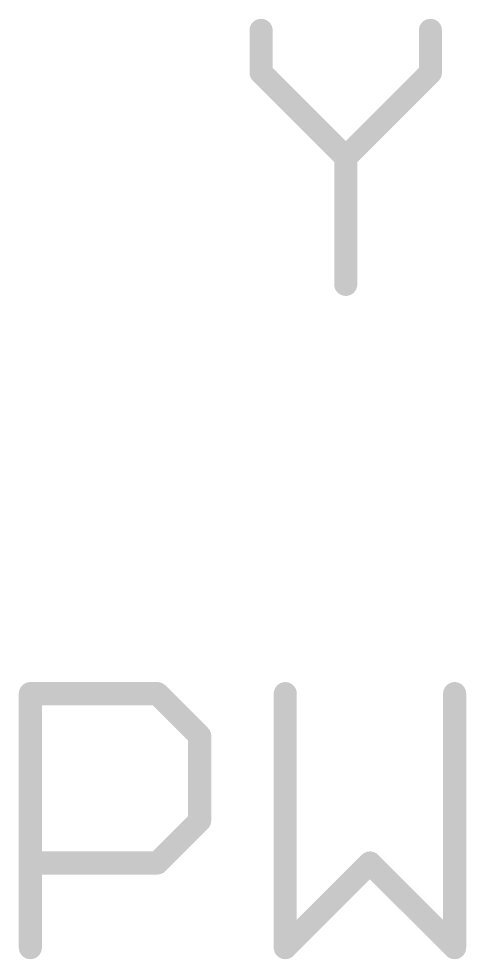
# Model space of a CAD drawing. Extents: x -25 to 82, y -12 to 21.
# Drawn here: x -1.905 to -0.92, y 16.764 to 18.835 of the extents above; entities that cross this region are included whole.
import ezdxf

# ---------------------------------------------------------------- set-up
doc = ezdxf.new("R2010")
doc.units = 0
doc.layers.add('25', color=253, linetype='CONTINUOUS')
doc.layers.add('27', color=253, linetype='CONTINUOUS')

msp = doc.modelspace()

# ---------------------------------------------------------------- linework, layer by layer
at = {"layer": '25', "const_width": 0.0508}
for points in [[(-1.8796, 16.7894), (-1.8796, 17.3487)], [(-1.8796, 17.3487), (-1.6, 17.3487)], [(-1.6, 17.3487), (-1.5068, 17.2555)], [(-1.3183, 17.3487), (-1.3183, 16.7894)], [(-0.9454, 16.7894), (-0.9454, 17.3487)], [(-1.5068, 17.2555), (-1.5068, 17.069)], [(-1.5068, 17.069), (-1.6, 16.9758)], [(-1.6, 16.9758), (-1.8796, 16.9758)], [(-1.3183, 16.7894), (-1.1319, 16.9758)], [(-1.1319, 16.9758), (-0.9454, 16.7894)]]:
    msp.add_lwpolyline(points, dxfattribs=at)
at = {"layer": '25', "const_width": 0.0254}
for points in [[(-1.8669, 17.3487, 1), (-1.8923, 17.3487)], [(-1.8796, 17.3614, 1), (-1.8796, 17.336)], [(-1.591, 17.3577, 1), (-1.6089, 17.3397)], [(-1.6, 17.336, 1), (-1.6, 17.3614)], [(-1.3056, 17.3487, 1), (-1.331, 17.3487)], [(-0.9327, 17.3487, 1), (-0.9581, 17.3487)], [(-1.4941, 17.2555, 1), (-1.5194, 17.2555)], [(-1.5157, 17.2465, 1), (-1.4978, 17.2644)], [(-1.4978, 17.0601, 1), (-1.5157, 17.078)], [(-1.5194, 17.069, 1), (-1.4941, 17.069)], [(-1.8796, 16.9885, 1), (-1.8796, 16.9631)], [(-1.6, 16.9631, 1), (-1.6, 16.9885)], [(-1.1229, 16.9848, 1), (-1.1408, 16.9668)], [(-1.1229, 16.9668, 1), (-1.1408, 16.9848)], [(-1.6089, 16.9848, 1), (-1.591, 16.9668)], [(-1.8923, 16.7894, 1), (-1.8669, 16.7894)], [(-1.3273, 16.7984, 1), (-1.3093, 16.7804)], [(-1.331, 16.7894, 1), (-1.3056, 16.7894)], [(-0.9581, 16.7894, 1), (-0.9327, 16.7894)], [(-0.9544, 16.7804, 1), (-0.9365, 16.7984)]]:
    msp.add_lwpolyline(points, format="xyb", dxfattribs=at)
at = {"layer": '27', "const_width": 0.0508}
for points in [[(-1.3716, 18.8092), (-1.3716, 18.716)], [(-0.9988, 18.716), (-0.9988, 18.8092)], [(-1.3716, 18.716), (-1.1852, 18.5295)], [(-1.1852, 18.5295), (-0.9988, 18.716)], [(-1.1852, 18.5295), (-1.1852, 18.2499)]]:
    msp.add_lwpolyline(points, dxfattribs=at)
at = {"layer": '27', "const_width": 0.0254}
for points in [[(-1.3589, 18.8092, 1), (-1.3843, 18.8092)], [(-0.986, 18.8092, 1), (-1.0114, 18.8092)], [(-1.3626, 18.7249, 1), (-1.3806, 18.707)], [(-0.9898, 18.707, 1), (-1.0077, 18.7249)], [(-1.3843, 18.716, 1), (-1.3589, 18.716)], [(-1.0114, 18.716, 1), (-0.986, 18.716)], [(-1.1725, 18.5295, 1), (-1.1979, 18.5295)], [(-1.1942, 18.5385, 1), (-1.1762, 18.5206)], [(-1.1942, 18.5206, 1), (-1.1762, 18.5385)], [(-1.1979, 18.2499, 1), (-1.1725, 18.2499)]]:
    msp.add_lwpolyline(points, format="xyb", dxfattribs=at)

doc.saveas('drawing.dxf')
